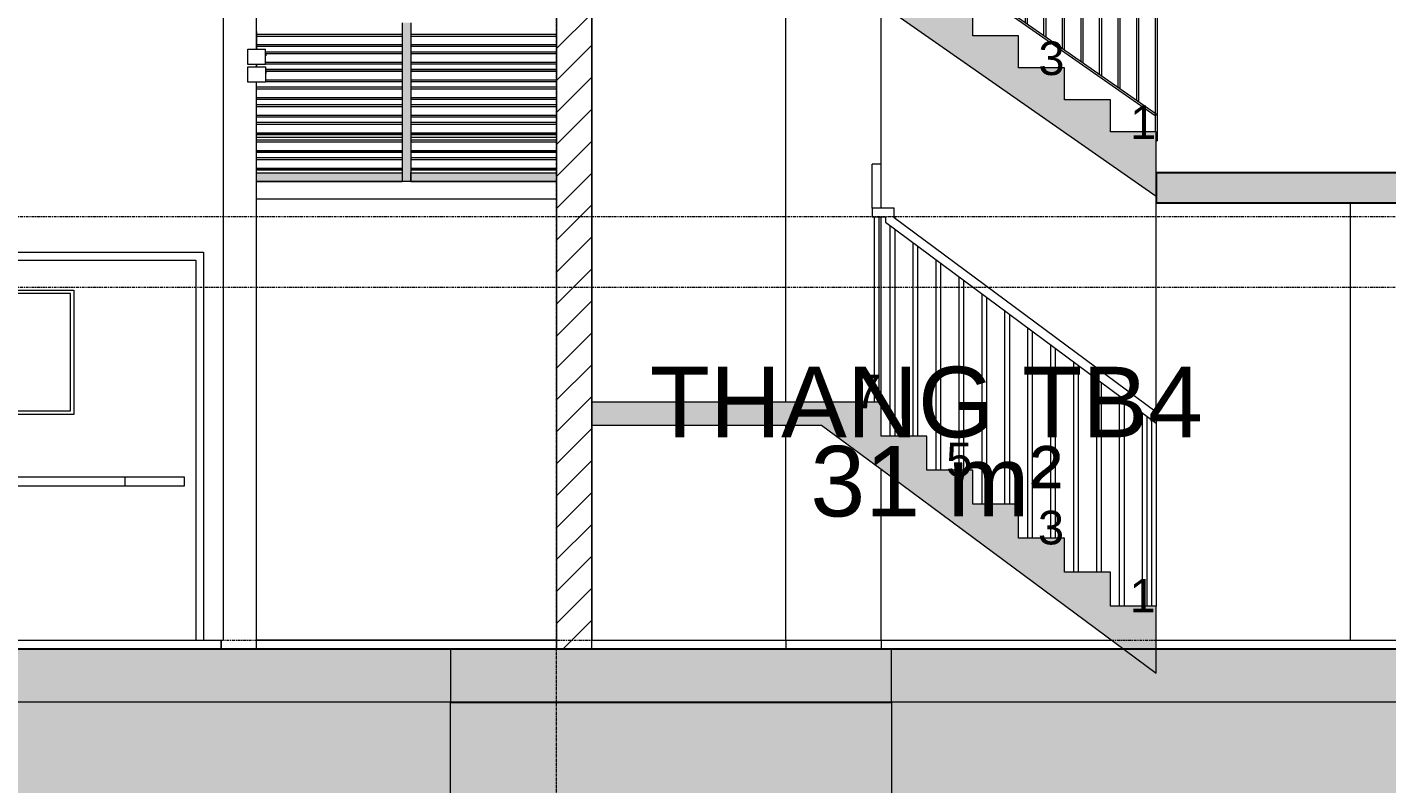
# Model space of a CAD drawing. Header units: millimetres. Extents: x 26124 to 258712, y -8723 to 35400.
# Drawn here: x 239887 to 247595, y -2814 to 1475 of the extents above; entities that cross this region are included whole.
import ezdxf

# ---------------------------------------------------------------- set-up
doc = ezdxf.new("R2010")
doc.units = ezdxf.units.MM
doc.linetypes.add('Centre', pattern=[31.75, 6.35, -4.7625, 15.875, -4.7625])
doc.linetypes.add('Grid Line', pattern=[22.225, 12.7, -3.175, 3.175, -3.175])
for name, color, linetype, lineweight in [('0-2', 50, 'Continuous', 5), ('A-AREA-IDEN', 2, 'Continuous', 9), ('A-DETL-GENF-2', 9, 'Continuous', 9), ('A-DETL-MEDM', 33, 'Continuous', 18), ('A-DETL-THIN', 151, 'Continuous', 9), ('A-DOOR', 31, 'Continuous', 9), ('A-DOOR-FRAM', 31, 'Continuous', 9), ('A-FLOR-1', 10, 'Continuous', 25), ('A-FLOR-HRAL', 11, 'Continuous', 9), ('A-FLOR-LEVL-2', 51, 'Centre', 9), ('A-FLOR-PATT-1', 7, 'Continuous', 9), ('A-GLAZ-CWMG', 51, 'Continuous', 9), ('A-WALL', 113, 'Continuous', 9), ('A-WALL-1', 113, 'Continuous', 18), ('A-WALL-PATT-4', 111, 'Continuous', 9), ('C-PRKG', 70, 'Continuous', 9), ('E-LITE-EQPM', 33, 'Continuous', 9), ('S-COLS', 52, 'Continuous', 9), ('S-COLS-1', 7, 'Continuous', 9), ('S-FNDN-1', 32, 'Continuous', 5), ('S-FNDN-2', 250, 'Continuous', 18), ('S-GRID-1', 1, 'Grid Line', 9), ('S-STRS', 31, 'Continuous', 9), ('S-STRS-1', 31, 'Continuous', 5), ('S-STRS-2', 31, 'Continuous', 18), ('S-STRS-ANNO', 31, 'Continuous', 9)]:
    doc.layers.add(name, color=color, linetype=linetype, lineweight=lineweight)
doc.styles.add('Arial', font='arial.ttf', dxfattribs={"height": 190.496})
doc.styles.add('Arial_1', font='arial.ttf', dxfattribs={"height": 400})

# ---------------------------------------------------------------- blocks, each defined once
blk = doc.blocks.new('NCV_TKTC_KET CAU_rvt-2-TKCS_MẶT CẮT 4')
at = {"layer": 'A-FLOR-PATT-1'}
for points in [[(127176.4, 480), (127252.5, 480), (127252.5, 650), (125452.6, 650), (125452.6, 480), (126776.9, 480)], [(82302.7, -2350), (127252.6, -2350), (127252.6, -2050), (33652.7, -2050), (33652.7, -2350), (79641.2, -2350)]]:
    blk.add_hatch(color=256, dxfattribs=at).paths.add_polyline_path(points)
at = {"layer": 'S-FNDN-1'}
blk.add_hatch(color=256, dxfattribs=at).paths.add_polyline_path([(123581.3, -3550), (123952.6, -3550), (123952.6, -2050), (121452.6, -2050), (121452.6, -3550), (123181.8, -3550)])
at = {"layer": 'A-FLOR-1'}
for p, q in [((127252.5, 650), (125452.6, 650)), ((125452.6, 650), (125452.6, 480)), ((125452.6, 480), (127252.5, 480)), ((127252.6, -2050), (33652.7, -2050)), ((121452.6, -2350), (123952.6, -2350))]:
    blk.add_line(p, q, dxfattribs=at)
at = {"layer": 'S-COLS-1'}
blk.add_line((123352.6, -2000), (123352.6, -2050), dxfattribs=at)
at = {"layer": 'S-FNDN-2'}
for p, q in [((123952.6, -2050), (121452.6, -2050)), ((121452.6, -2050), (121452.6, -2350)), ((123952.6, -2350), (123952.6, -2050))]:
    blk.add_line(p, q, dxfattribs=at)
blk = doc.blocks.new('EAE_STL_PENDANT_TK_15W_120cm - LIC_01-ĐÈN LED BATTEN 1_2_ P_2x20W_ ÁNH SÁNG TRẮNG 6000K_ LẮP ĐẶT NỔI_TREO TY-V195-TKCS_MẶT CẮT 4')
at = {"layer": 'E-LITE-EQPM'}
for p, q in [((120302.6, 1250), (120402.6, 1250)), ((120302.6, 1248), (120302.6, 1250)), ((120302.6, 1164), (120302.6, 1248)), ((120350.1, 1264), (120350.1, 1250)), ((120350.1, 1264), (120350.1, 1250)), ((120355.1, 1250), (120355.1, 1264)), ((120355.1, 1250), (120355.1, 1264)), ((120402.6, 1250), (120402.6, 1248)), ((120402.6, 1248), (120402.6, 1164)), ((120402.6, 1164), (120302.6, 1164)), ((120402.6, 1222), (120404.6, 1222)), ((120402.6, 1221.9), (120404.6, 1221.9)), ((120402.6, 1221.9), (120404.6, 1221.9)), ((120402.6, 1221.7), (120404.6, 1221.7)), ((120404.6, 1211.8), (120402.6, 1211.8)), ((120402.6, 1211.7), (120404.6, 1211.7)), ((120404.6, 1222), (120404.6, 1221.7)), ((120404.6, 1221.7), (120404.6, 1211.8))]:
    blk.add_line(p, q, dxfattribs=at)
blk = doc.blocks.new('EAE_STL_PENDANT_TK_15W_120cm - LIC_01-ĐÈN LED BATTEN 1_2_ P_2x20W_ ÁNH SÁNG TRẮNG 6000K_ LẮP ĐẶT NỔI_TREO TY-V196-TKCS_MẶT CẮT 4')
at = {"layer": 'E-LITE-EQPM'}
for p, q in [((120350.1, 1450), (120350.1, 1350)), ((120350.1, 1450), (120350.1, 1350)), ((120350.2, 1450), (120350.2, 1450)), ((120350.2, 1450), (120352.6, 1450)), ((120352.6, 1450), (120355.1, 1450)), ((120355.1, 1350), (120355.1, 1450)), ((120355.1, 1350), (120355.1, 1450)), ((120355.1, 1450), (120355.1, 1450)), ((120302.6, 1350), (120402.6, 1350)), ((120302.6, 1348), (120302.6, 1350)), ((120302.6, 1264), (120302.6, 1348)), ((120402.6, 1348), (120402.6, 1350)), ((120402.6, 1264), (120402.6, 1348)), ((120404.6, 1322), (120402.6, 1322)), ((120404.6, 1321.9), (120402.6, 1321.9)), ((120404.6, 1321.9), (120402.6, 1321.9)), ((120404.6, 1320.6), (120402.6, 1320.6)), ((120404.6, 1320.6), (120402.6, 1320.6)), ((120404.6, 1311.8), (120402.6, 1311.8)), ((120404.6, 1311.7), (120402.6, 1311.7)), ((120404.6, 1321.9), (120404.6, 1320.6)), ((120404.6, 1320.6), (120404.6, 1311.8)), ((120402.6, 1264), (120302.6, 1264))]:
    blk.add_line(p, q, dxfattribs=at)
blk = doc.blocks.new('Railing - 25mm-1527382-TKCS_MẶT CẮT 4')
at = {"layer": 'A-FLOR-HRAL'}
for p, q in [((123970.1, 400), (123967.2, 400)), ((123970.1, 400), (123970.1, 392.5)), ((123945.1, -842.9), (123945.1, 348.8)), ((123970.1, 330.3), (123970.1, -842.9))]:
    blk.add_line(p, q, dxfattribs=at)
blk = doc.blocks.new('Railing - 25mm-1527378-TKCS_MẶT CẮT 4')
at = {"layer": 'A-FLOR-HRAL'}
for p, q in [((124075.1, -842.9), (124075.1, 252.4)), ((124100.1, 233.8), (124100.1, -842.9))]:
    blk.add_line(p, q, dxfattribs=at)
blk = doc.blocks.new('Railing - 25mm-1527380-TKCS_MẶT CẮT 4')
at = {"layer": 'A-FLOR-HRAL'}
for p, q in [((124205.1, -1035.7), (124205.1, 155.9)), ((124230.1, 137.4), (124230.1, -1035.7))]:
    blk.add_line(p, q, dxfattribs=at)
blk = doc.blocks.new('Railing - 25mm-702173-TKCS_MẶT CẮT 4')
at = {"layer": 'A-FLOR-HRAL'}
for p, q in [((123854.664287, -650), (123854.664287, 400)), ((123879.664287, 400), (123879.664287, -650))]:
    blk.add_line(p, q, dxfattribs=at)
blk = doc.blocks.new('Railing - 25mm-1527371-TKCS_MẶT CẮT 4')
at = {"layer": 'A-FLOR-HRAL'}
for p, q in [((125427.6, -1807.1), (125427.6, -750.9)), ((125452.6, -769.4), (125452.6, -1807.1))]:
    blk.add_line(p, q, dxfattribs=at)
blk = doc.blocks.new('Railing - Railing-1529142-TKCS_MẶT CẮT 4')
for name, p in [('Railing - 25mm-702173-TKCS_MẶT CẮT 4', (0, 0)), ('Railing - 25mm-1527382-TKCS_MẶT CẮT 4', (0, 0)), ('Railing - 25mm-1527378-TKCS_MẶT CẮT 4', (0, 0)), ('Railing - 25mm-1527380-TKCS_MẶT CẮT 4', (0, 0)), ('Railing - 25mm-1527378-TKCS_MẶT CẮT 4', (260, -192.9)), ('Railing - 25mm-1527380-TKCS_MẶT CẮT 4', (260, -192.9)), ('Railing - 25mm-1527378-TKCS_MẶT CẮT 4', (520, -385.7)), ('Railing - 25mm-1527380-TKCS_MẶT CẮT 4', (520, -385.7)), ('Railing - 25mm-1527378-TKCS_MẶT CẮT 4', (780, -578.6)), ('Railing - 25mm-1527380-TKCS_MẶT CẮT 4', (780, -578.6)), ('Railing - 25mm-1527378-TKCS_MẶT CẮT 4', (1040, -771.4)), ('Railing - 25mm-1527380-TKCS_MẶT CẮT 4', (1040, -771.4)), ('Railing - 25mm-1527378-TKCS_MẶT CẮT 4', (1300, -964.3)), ('Railing - 25mm-1527371-TKCS_MẶT CẮT 4', (0, 0))]:
    blk.add_blockref(name, p)
blk = doc.blocks.new('Top Rail Type - Top Rail_Internal_-1529146-TKCS_MẶT CẮT 4')
at = {"layer": 'A-FLOR-HRAL'}
for p, q in [((123842.2, 450), (123842.2, 698.2)), ((123892.2, 698.2), (123842.2, 698.2)), ((123967.2, 450), (123842.2, 450)), ((123842.2, 450), (123842.2, 400)), ((123842.2, 400), (123917.2, 400)), ((123917.2, 400), (123917.2, 369.5)), ((123967.2, 394.7), (123967.2, 450)), ((125452.6, -707.1), (123967.2, 394.7)), ((123917.2, 369.5), (125452.6, -769.4)), ((125452.6, -707.1), (125452.6, -769.4))]:
    blk.add_line(p, q, dxfattribs=at)
blk = doc.blocks.new('Railing - 10mm-1528287-TKCS_MẶT CẮT 4')
at = {"layer": 'A-FLOR-HRAL'}
for p, q in [((37423.6, 6611.7), (37423.6, 5623.9)), ((37433.6, 5630.9), (37433.6, 6618.7))]:
    blk.add_line(p, q, dxfattribs=at)
blk = doc.blocks.new('Railing - 50 x 10mm-1528291-TKCS_MẶT CẮT 4')
at = {"layer": 'A-FLOR-HRAL'}
for p, q in [((36487.6, 5958.4), (36497.6, 5965.4)), ((36487.6, 5958.4), (36487.6, 4874.1)), ((36497.6, 4874.1), (36497.6, 5965.4)), ((36492.6, 4874.1), (36487.6, 4874.1))]:
    blk.add_line(p, q, dxfattribs=at)
blk = doc.blocks.new('Railing - 50 x 10mm-1528386-TKCS_MẶT CẮT 4')
at = {"layer": 'A-FLOR-HRAL'}
for p, q in [((36500.3, 2700.6), (36510.3, 2707.6)), ((36500.3, 2700.6), (36500.3, 1607.4)), ((36510.3, 1607.4), (36510.3, 2707.6))]:
    blk.add_line(p, q, dxfattribs=at)
blk = doc.blocks.new('Railing - 50 x 10mm-1528337-TKCS_MẶT CẮT 4')
at = {"layer": 'A-FLOR-HRAL'}
for p, q in [((35447.6, 5225.9), (35457.6, 5238.4)), ((35447.6, 5225.9), (35447.6, 3966.7)), ((35457.6, 4148.1), (35457.6, 5238.4))]:
    blk.add_line(p, q, dxfattribs=at)
blk = doc.blocks.new('Railing - 50 x 10mm-700514-TKCS_MẶT CẮT 4')
at = {"layer": 'A-FLOR-HRAL'}
for p, q in [((35282.3, 4066.7), (35282.3, 5056.7)), ((35332.3, 4097.9), (35332.3, 5056.7)), ((35282.3, 3966.7), (35282.3, 4056.7)), ((35332.3, 3966.7), (35332.3, 4081.9))]:
    blk.add_line(p, q, dxfattribs=at)
blk = doc.blocks.new('Railing - 50 x 10mm-1528285-TKCS_MẶT CẮT 4')
at = {"layer": 'A-FLOR-HRAL'}
for p, q in [((37583, 3423.3), (37583, 2579.6)), ((37583, 2567.4), (37583, 2433.3)), ((37583, 2423.3), (37583, 2333.3))]:
    blk.add_line(p, q, dxfattribs=at)
blk = doc.blocks.new('Railing - 50 x 10mm-V97-TKCS_MẶT CẮT 4')
at = {"layer": 'A-FLOR-HRAL'}
for p, q in [((37553, 3423.3), (37553, 2333.3)), ((37553, 3423.3), (37563, 3423.3)), ((37563, 2333.3), (37563, 3423.3))]:
    blk.add_line(p, q, dxfattribs=at)
blk = doc.blocks.new('Railing - 50 x 10mm-1528282-TKCS_MẶT CẮT 4')
at = {"layer": 'A-FLOR-HRAL'}
for p, q in [((37527.6, 6684.3), (37537.6, 6691.3)), ((37527.6, 6684.3), (37527.6, 5418.5)), ((37537.6, 5550), (37537.6, 6691.3)), ((37537.6, 5368.5), (37532.6, 5368.5)), ((37537.6, 5368.5), (37537.6, 5380))]:
    blk.add_line(p, q, dxfattribs=at)
blk = doc.blocks.new('Railing - 50 x 10mm-1528280-TKCS_MẶT CẮT 4')
at = {"layer": 'A-FLOR-HRAL'}
for p, q in [((35447.6, 1965.8), (35457.6, 1972.8)), ((35447.6, 1965.8), (35447.6, 831.5)), ((35457.6, 881.5), (35457.6, 1972.8)), ((35452.6, 831.5), (35447.6, 831.5))]:
    blk.add_line(p, q, dxfattribs=at)
blk = doc.blocks.new('Railing - Railing-1529169-TKCS_MẶT CẮT 4')
at = {"layer": 'A-FLOR-HRAL'}
for p, q in [((123372.6, 5687.8), (123372.6, 5700)), ((125452.6, 4248.1), (123372.6, 5700)), ((125452.6, 4236), (123372.6, 5687.8)), ((125452.6, 4232.1), (125452.6, 4248.1)), ((125597.8, 4066.7), (125452.6, 4248.1)), ((125452.6, 4248.1), (125452.6, 4236)), ((125593, 4056.7), (125452.6, 4232.1)), ((125622.8, 4056.7), (125593, 4056.7)), ((125622.8, 4066.7), (125597.8, 4066.7)), ((125622.8, 4066.7), (125622.8, 4056.7)), ((123342.2, 2593.6), (123322.2, 2579.6)), ((123322.2, 2567.4), (123342.2, 2581.4)), ((123322.2, 2567.4), (123322.2, 2579.6)), ((123362.6, 2607.8), (123352.2, 2600.6)), ((123352.2, 2588.4), (123362.6, 2595.6)), ((123372.2, 2433.3), (123322.2, 2433.3)), ((123322.2, 2433.3), (123322.2, 2423.3)), ((123322.2, 2423.3), (123372.2, 2423.3)), ((123366.8, 2425.1), (123372.6, 2433.3)), ((125446.8, 973.3), (123366.8, 2425.1)), ((123372.2, 2423.3), (123372.2, 2433.3)), ((125452.6, 981.5), (123372.6, 2433.3)), ((125452.6, 981.5), (125446.8, 973.3))]:
    blk.add_line(p, q, dxfattribs=at)
at = {"extrusion": (0, 0, -1), "zscale": -1}
for name, p in [('Railing - 50 x 10mm-1528282-TKCS_MẶT CẮT 4', (-160905.1, 0)), ('Railing - 10mm-1528287-TKCS_MẶT CẮT 4', (-160905.1, 0)), ('Railing - 10mm-1528287-TKCS_MẶT CẮT 4', (-161009.1, -72.6)), ('Railing - 10mm-1528287-TKCS_MẶT CẮT 4', (-161113.1, -145.2)), ('Railing - 10mm-1528287-TKCS_MẶT CẮT 4', (-161217.1, -217.8)), ('Railing - 10mm-1528287-TKCS_MẶT CẮT 4', (-161321.1, -290.4)), ('Railing - 10mm-1528287-TKCS_MẶT CẮT 4', (-161425.1, -363)), ('Railing - 10mm-1528287-TKCS_MẶT CẮT 4', (-161529.1, -435.6)), ('Railing - 10mm-1528287-TKCS_MẶT CẮT 4', (-161633.1, -508.1)), ('Railing - 10mm-1528287-TKCS_MẶT CẮT 4', (-161737.1, -580.7)), ('Railing - 50 x 10mm-1528291-TKCS_MẶT CẮT 4', (-160905.1, 0)), ('Railing - 10mm-1528287-TKCS_MẶT CẮT 4', (-161945.1, -725.9)), ('Railing - 10mm-1528287-TKCS_MẶT CẮT 4', (-162049.1, -798.5)), ('Railing - 10mm-1528287-TKCS_MẶT CẮT 4', (-162153.1, -871.1)), ('Railing - 10mm-1528287-TKCS_MẶT CẮT 4', (-162257.1, -943.7)), ('Railing - 10mm-1528287-TKCS_MẶT CẮT 4', (-162361.1, -1016.3)), ('Railing - 10mm-1528287-TKCS_MẶT CẮT 4', (-162465.1, -1088.9)), ('Railing - 10mm-1528287-TKCS_MẶT CẮT 4', (-162569.1, -1161.5)), ('Railing - 10mm-1528287-TKCS_MẶT CẮT 4', (-162673.1, -1234.1)), ('Railing - 10mm-1528287-TKCS_MẶT CẮT 4', (-162777.1, -1306.7)), ('Railing - 50 x 10mm-1528337-TKCS_MẶT CẮT 4', (-160905.1, 0)), ('Railing - 50 x 10mm-700514-TKCS_MẶT CẮT 4', (-160905.1, 0)), ('Railing - 50 x 10mm-1528285-TKCS_MẶT CẮT 4', (-160905.1, 0)), ('Railing - 50 x 10mm-V97-TKCS_MẶT CẮT 4', (-160905.1, 0)), ('Railing - 10mm-1528287-TKCS_MẶT CẮT 4', (-160881, -3249.8)), ('Railing - 10mm-1528287-TKCS_MẶT CẮT 4', (-160986.3, -3323.3)), ('Railing - 10mm-1528287-TKCS_MẶT CẮT 4', (-161091.5, -3396.8)), ('Railing - 10mm-1528287-TKCS_MẶT CẮT 4', (-161196.8, -3470.3)), ('Railing - 10mm-1528287-TKCS_MẶT CẮT 4', (-161302.1, -3543.7)), ('Railing - 10mm-1528287-TKCS_MẶT CẮT 4', (-161407.3, -3617.2)), ('Railing - 10mm-1528287-TKCS_MẶT CẮT 4', (-161512.6, -3690.7)), ('Railing - 10mm-1528287-TKCS_MẶT CẮT 4', (-161617.9, -3764.2)), ('Railing - 10mm-1528287-TKCS_MẶT CẮT 4', (-161723.2, -3837.7)), ('Railing - 50 x 10mm-1528386-TKCS_MẶT CẮT 4', (-160905.1, 0)), ('Railing - 10mm-1528287-TKCS_MẶT CẮT 4', (-161933.7, -3984.6)), ('Railing - 10mm-1528287-TKCS_MẶT CẮT 4', (-162039, -4058.1)), ('Railing - 10mm-1528287-TKCS_MẶT CẮT 4', (-162144.2, -4131.6)), ('Railing - 10mm-1528287-TKCS_MẶT CẮT 4', (-162249.5, -4205.1)), ('Railing - 10mm-1528287-TKCS_MẶT CẮT 4', (-162354.8, -4278.5)), ('Railing - 10mm-1528287-TKCS_MẶT CẮT 4', (-162460, -4352)), ('Railing - 10mm-1528287-TKCS_MẶT CẮT 4', (-162565.3, -4425.5)), ('Railing - 10mm-1528287-TKCS_MẶT CẮT 4', (-162670.6, -4499)), ('Railing - 10mm-1528287-TKCS_MẶT CẮT 4', (-162775.9, -4572.4)), ('Railing - 50 x 10mm-1528280-TKCS_MẶT CẮT 4', (-160905.1, 0))]:
    blk.add_blockref(name, p, dxfattribs=at)
blk = doc.blocks.new('NBS_CLDPhysicalSecuritySystems_MtlMeshPnlFncngSym_CLDModsecSecurusS3_InfillPanel - NBS_CLDPhysicalSecuritySystems_MtlMeshPnlFncngSym_CLDModsecSecurusS2_InfillPanel-2369440-TKCS_MẶT CẮT 4')
at = {"layer": 'A-FLOR-HRAL'}
h = blk.add_hatch(dxfattribs=at)
h.set_pattern_fill('FP_23', color=256, style=0, pattern_type=2)
h.set_pattern_definition([(180, (123252.564, 850), (2e-15, 13), []), (90, (123252.564, 850), (76, -5e-15), [])])
h.paths.add_polyline_path([(127313.3, 2826.1), (127312.4, 2820), (127307, 2825.7), (127312.7, 2826)])
h.paths.add_polyline_path([(127501.6, 971), (127501.6, 2850), (127329.9, 2850), (127328.9, 2828.9), (127313.4, 2821), (127315.1, 2826.8), (127321.2, 2830.8), (127325.4, 2838.7), (127324.8, 2848.1), (127325.4, 2842.5), (127323, 2834), (127316.1, 2827.8), (127308.3, 2826.1), (127300.4, 2828.4), (127294.2, 2835.3), (127292.5, 2843.1), (127293, 2836.9), (127297.4, 2830.1), (127308.9, 2820), (127298.4, 2820), (127296.9, 2812.2), (127282.3, 2796.3), (127273.3, 2798), (127262.6, 2809), (127262.6, 1609.7), (127287.6, 1610), (127287.6, 1617.5), (127297.6, 1616.9), (127297.6, 1582.5), (127287.6, 1583.1), (127287.6, 1590.3), (127262.6, 1590.3), (127262.6, 1500), (127260.6, 1500), (127260.6, 1495.1), (127262.6, 1495.1), (127262.6, 971), (127376.1, 971)])
h.paths.add_polyline_path([(123632.6, 2150), (123758.4, 2151.9), (123689.4, 2200), (123506.6, 2200), (123506.6, 2151.9), (123632.6, 2151.9)])
h.paths.add_polyline_path([(123892.6, 2150), (123892.2, 2200), (123878.5, 2200), (123878.5, 2150), (123892.2, 2150)])
h.paths.add_polyline_path([(123778.5, 2150), (123868.5, 2150), (123868.5, 2200), (123773.2, 2200), (123773.2, 2153.7)])
h.paths.add_polyline_path([(123372.6, 2151.9), (123466.6, 2151.9), (123466.6, 2200), (123372.6, 2200)])
h.paths.add_polyline_path([(123763.2, 2160.6), (123763.2, 2200), (123706.9, 2200)])
h.paths.add_polyline_path([(127263.9, 2820), (127266.8, 2820), (127263.9, 2830.5), (127262.7, 2820)])
for p, q in [((127501.6, 2850), (127329.9, 2850)), ((123466.6, 2200), (123466.6, 2151.9)), ((123506.6, 2151.9), (123506.6, 2200)), ((127501.6, 971), (127262.6, 971)), ((127262.6, 930), (127501.6, 930))]:
    blk.add_line(p, q, dxfattribs=at)
blk = doc.blocks.new('FD_01 - FD_01-1200x2200mm-V224-TKCS_MẶT CẮT 4')
at = {"layer": 'A-DOOR'}
h = blk.add_hatch(dxfattribs=at)
h.set_pattern_fill('FP_9', color=256, style=0, pattern_type=2)
h.set_pattern_definition([(63.435, (82789.9, 14236.3), (-0.002, 1625.6), [567.96, -3066.99]), (63.435, (81164.3, 14236.3), (-0.002, 1625.6), [567.96, -3066.99]), (63.435, (83568.1, 14550.35), (-0.002, 1625.6), [567.96, -3066.99]), (63.435, (81942.5, 14550.35), (-0.002, 1625.6), [567.96, -3066.99]), (63.435, (83450.3, 14439.5), (-0.002, 1625.6), [567.96, -3066.99]), (63.435, (81824.7, 14439.5), (-0.002, 1625.6), [567.96, -3066.99]), (63.435, (83330.26, 15074.4), (-0.002, 1625.6), [276.055, -3358.896]), (63.435, (81704.66, 15074.4), (-0.002, 1625.6), [276.055, -3358.896]), (63.435, (83251.74, 14976.15), (-0.002, 1625.6), [567.96, -3066.99]), (63.435, (81626.14, 14976.15), (-0.002, 1625.6), [567.96, -3066.99]), (63.435, (83265.6, 15046.7), (-0.002, 1625.6), [567.96, -3066.99]), (63.435, (81640, 15046.7), (-0.002, 1625.6), [567.96, -3066.99]), (63.435, (82609.74, 14737.2), (-0.002, 1625.6), [567.96, -3066.99]), (63.435, (80984.14, 14737.2), (-0.002, 1625.6), [567.96, -3066.99]), (63.435, (82623.6, 14820.35), (-0.002, 1625.6), [567.96, -3066.99]), (63.435, (80998, 14820.35), (-0.002, 1625.6), [567.96, -3066.99]), (63.435, (82627.3, 14880.3), (-0.002, 1625.6), [567.96, -3066.99]), (63.435, (81001.7, 14880.3), (-0.002, 1625.6), [567.96, -3066.99])])
h.paths.add_polyline_path([(118997.6, -700), (119297.6, -700), (119297.6, -35), (118997.6, -35), (118997.6, -400)])
for p, q in [((118977.6, -15), (119317.6, -15)), ((118977.6, -720), (118977.6, -15)), ((119297.6, -35), (118997.6, -35)), ((118997.6, -700), (118997.6, -35)), ((119297.6, -700), (119297.6, -35)), ((119317.6, -15), (119317.6, -720)), ((119317.6, -720), (118977.6, -720)), ((118997.6, -700), (119297.6, -700)), ((118889.1, -992), (118914.5, -992)), ((118870.1, -1074.6), (118870.1, -1011.1)), ((118870.1, -1074.6), (118870.1, -1125.4)), ((118933.6, -1074.6), (118870.1, -1074.6)), ((118933.6, -1011.1), (118933.6, -1074.6)), ((119607.9, -1074.6), (118933.6, -1074.6)), ((118933.6, -1074.6), (118933.6, -1125.4)), ((119607.9, -1125.4), (119607.9, -1074.6)), ((119945.1, -1074.6), (119607.9, -1074.6)), ((119945.1, -1125.4), (119945.1, -1074.6)), ((118870.1, -1125.4), (118933.6, -1125.4)), ((118870.1, -1188.9), (118870.1, -1125.4)), ((118933.6, -1125.4), (119607.9, -1125.4)), ((118933.6, -1125.4), (118933.6, -1188.9)), ((119607.9, -1125.4), (119945.1, -1125.4)), ((118914.5, -1207.9), (118889.1, -1207.9))]:
    blk.add_line(p, q, dxfattribs=at)
at = {"layer": 'A-DOOR', "flags": 128}
for points in [[(118870.1, -1011.1), (118870.5, -1006.9), (118872, -1002.8), (118874.2, -999.2), (118877.2, -996.2), (118880.8, -993.9), (118884.9, -992.5), (118889.1, -992)], [(118914.5, -992), (118918.8, -992.5), (118922.8, -993.9), (118926.4, -996.2), (118929.4, -999.2), (118931.7, -1002.8), (118933.1, -1006.9), (118933.6, -1011.1)], [(118889.1, -1207.9), (118884.9, -1207.5), (118880.8, -1206.1), (118877.2, -1203.8), (118874.2, -1200.8), (118872, -1197.2), (118870.5, -1193.1), (118870.1, -1188.9)], [(118933.6, -1188.9), (118933.1, -1193.1), (118931.7, -1197.2), (118929.4, -1200.8), (118926.4, -1203.8), (118922.8, -1206.1), (118918.8, -1207.5), (118914.5, -1207.9)]]:
    blk.add_lwpolyline(points, dxfattribs=at)
at = {"layer": 'A-DOOR-FRAM'}
for p, q in [((118807.6, 155), (118807.6, -2000)), ((118807.6, 155), (120007.6, 155)), ((120007.6, 155), (120007.6, -2000)), ((118807.6, -2000), (118762.6, -2000)), ((120007.6, -2000), (120052.6, -2000))]:
    blk.add_line(p, q, dxfattribs=at)
blk = doc.blocks.new('XE MAY2 - xe may 2-612722-TKCS_MẶT CẮT 4')
at = {"layer": 'C-PRKG'}
for p, q in [((122052.4, -2000), (121952.6, -2000)), ((121952.6, -2000), (122052.4, -2000))]:
    blk.add_line(p, q, dxfattribs=at)
blk = doc.blocks.new('XE MAY2 - xe may 2-V225-TKCS_MẶT CẮT 4')
at = {"layer": 'C-PRKG'}
for p, q in [((121952.564287, -2000), (121152.564287, -2000)), ((121152.564287, -2000), (121952.564287, -2000)), ((121802.564287, -2000), (121302.564287, -2000)), ((121802.564287, -2000), (121302.564287, -2000))]:
    blk.add_line(p, q, dxfattribs=at)
blk = doc.blocks.new('Rectangular Mullion - 50 x 100mm-3089703-TKCS_MẶT CẮT 4')
at = {"layer": 'A-GLAZ-CWMG'}
blk.add_hatch(color=256, dxfattribs=at).paths.add_polyline_path([(121227.5, 600), (122052.4, 600), (122052.4, 650), (121227.5, 650)])
for p, q in [((121227.5, 600), (121227.5, 650)), ((121227.5, 650), (122052.4, 650)), ((121227.5, 600), (122052.4, 600))]:
    blk.add_line(p, q, dxfattribs=at)
blk = doc.blocks.new('Rectangular Mullion - 50 x 100mm-V250-TKCS_MẶT CẮT 4')
at = {"layer": 'A-GLAZ-CWMG'}
blk.add_hatch(color=256, dxfattribs=at).paths.add_polyline_path([(120385.6, 600), (121177.5, 600), (121177.5, 650), (120352.6, 650), (120352.6, 600)])
for p, q in [((120352.6, 650), (121177.5, 650)), ((121177.5, 650), (121177.5, 600)), ((120352.6, 600), (121177.5, 600))]:
    blk.add_line(p, q, dxfattribs=at)
blk = doc.blocks.new('Rectangular Mullion - MULLION LA SACH-3089704-TKCS_MẶT CẮT 4')
at = {"layer": 'A-GLAZ-CWMG'}
for p, q in [((122052.4, 734.3), (121227.5, 734.3)), ((122052.4, 734.2), (121227.5, 734.2)), ((122052.4, 723.1), (121227.5, 723.1)), ((121227.5, 676.1), (122052.4, 676.1)), ((122052.4, 665.9), (121227.5, 665.9)), ((122052.4, 665.8), (121227.5, 665.8)), ((122052.4, 664.8), (121227.5, 664.8))]:
    blk.add_line(p, q, dxfattribs=at)
blk = doc.blocks.new('Rectangular Mullion - MULLION LA SACH-V251-TKCS_MẶT CẮT 4')
at = {"layer": 'A-GLAZ-CWMG'}
for p, q in [((121177.5, 734.3), (120352.6, 734.3)), ((121177.5, 734.2), (120352.6, 734.2)), ((121177.5, 723.1), (120352.6, 723.1)), ((120352.6, 676.1), (121177.5, 676.1)), ((121177.5, 665.9), (120352.6, 665.9)), ((121177.5, 665.8), (120352.6, 665.8)), ((121177.5, 664.8), (120352.6, 664.8))]:
    blk.add_line(p, q, dxfattribs=at)
blk = doc.blocks.new('Rectangular Mullion - MULLION LA SACH-V252-TKCS_MẶT CẮT 4')
at = {"layer": 'A-GLAZ-CWMG'}
for p, q in [((121177.5, 1234.3), (120402.6, 1234.3)), ((121177.5, 1234.2), (120402.6, 1234.2)), ((121177.5, 1223.1), (120402.6, 1223.1)), ((120402.6, 1176.1), (121177.5, 1176.1)), ((121177.5, 1165.9), (120402.6, 1165.9)), ((121177.5, 1165.8), (120402.6, 1165.8)), ((121177.5, 1164.8), (120402.6, 1164.8))]:
    blk.add_line(p, q, dxfattribs=at)
blk = doc.blocks.new('Rectangular Mullion - MULLION LA SACH-V253-TKCS_MẶT CẮT 4')
at = {"layer": 'A-GLAZ-CWMG'}
for p, q in [((121177.5, 1434.3), (120354.4, 1434.3)), ((121177.5, 1434.2), (120354.4, 1434.2)), ((121177.5, 1423.1), (120354.4, 1423.1)), ((120354.4, 1376.1), (121177.5, 1376.1)), ((121177.5, 1365.9), (120354.4, 1365.9)), ((121177.5, 1365.8), (120354.4, 1365.8)), ((121177.5, 1364.8), (120354.4, 1364.8))]:
    blk.add_line(p, q, dxfattribs=at)
blk = doc.blocks.new('Rectangular Mullion - 50 x 100mm-3089657-TKCS_MẶT CẮT 4')
at = {"layer": 'A-GLAZ-CWMG'}
blk.add_hatch(color=256, dxfattribs=at).paths.add_polyline_path([(121177.5, 600), (121227.5, 600), (121227.5, 700), (121177.5, 700)])
for p, q in [((121177.5, 700), (121177.5, 600)), ((121227.5, 700), (121227.5, 600)), ((121227.5, 600), (121177.5, 600))]:
    blk.add_line(p, q, dxfattribs=at)
blk = doc.blocks.new('Rectangular Mullion - 50 x 100mm-3089658-TKCS_MẶT CẮT 4')
at = {"layer": 'A-GLAZ-CWMG'}
blk.add_hatch(color=256, dxfattribs=at).paths.add_polyline_path([(121177.5, 700), (121227.5, 700), (121227.5, 800), (121177.5, 800)])
for p, q in [((121177.5, 800), (121177.5, 700)), ((121227.5, 800), (121227.5, 700))]:
    blk.add_line(p, q, dxfattribs=at)

msp = doc.modelspace()

# ---------------------------------------------------------------- hatches: boundary and pattern name
at = {"layer": 'A-DETL-GENF-2'}
h = msp.add_hatch(dxfattribs=at)
h.set_pattern_fill('FP_49', color=256, style=0, pattern_type=2)
h.set_pattern_definition([(0, (201715.2, 14125), (774.192, 774.192), [774.192, -774.192]), (0, (201715.2, 14415.3), (774.192, 774.192), [774.192, -774.192]), (0, (201715.2, 14705.64), (774.192, 774.192), [774.192, -774.192]), (90, (201812, 14802.4), (-774.192, 774.192), [774.192, -774.192]), (90, (202102.3, 14802.4), (-774.192, 774.192), [774.192, -774.192]), (90, (202392.6, 14802.4), (-774.192, 774.192), [774.192, -774.192])])
h.paths.add_polyline_path([(149345.9, -5065.9), (251606.4, -5065.9), (251606.4, -25.5), (250587.5, 50), (248087.5, 50), (248087.5, -2750), (247687.5, -2750), (247687.5, -2350), (244787.5, -2350), (244787.5, -3550), (244837.5, -3550), (244837.5, -3600), (242237.5, -3600), (242237.5, -3550), (242287.5, -3550), (242287.5, -2350), (238912.6, -2350), (238912.6, -3550), (238962.6, -3550), (238962.6, -3600), (235262.6, -3600), (235262.6, -3550), (235312.6, -3550), (235312.6, -2350), (230787.6, -2350), (230787.6, -3550), (230837.6, -3550), (230837.6, -3600), (227137.6, -3600), (227137.6, -3550), (227187.5, -3550), (227187.5, -2350), (222587.6, -2350), (222587.6, -3550), (222637.6, -3550), (222637.6, -3600), (218937.6, -3600), (218937.6, -3550), (218987.5, -3550), (218987.5, -2350), (214387.6, -2350), (214387.6, -3550), (214437.6, -3550), (214437.6, -3600), (210737.6, -3600), (210737.6, -3550), (210787.6, -3550), (210787.6, -2350), (205637.6, -2350), (205637.6, -3550), (205687.6, -3550), (205687.6, -3600), (203087.6, -3600), (203087.6, -3550), (203137.6, -3550), (203137.6, -2350), (198387.6, -2350), (198387.6, -2750), (197987.5, -2750), (197987.5, -2350), (191787.6, -2350), (191787.6, -3550), (191837.6, -3550), (191837.6, -3600), (188137.6, -3600), (188137.6, -3550), (188187.6, -3550), (188187.6, -2350), (183587.6, -2350), (183587.6, -3550), (183637.6, -3550), (183637.6, -3600), (179937.6, -3600), (179937.6, -3550), (179987.6, -3550), (179987.6, -2350), (175387.5, -2350), (175387.5, -3550), (175512.6, -3550), (175512.6, -3600), (171812.6, -3600), (171812.6, -3550), (171787.6, -3550), (171787.6, -2350), (167262.6, -2350), (167262.6, -3550), (167312.6, -3550), (167312.6, -3600), (163612.6, -3600), (163612.6, -3550), (163662.6, -3550), (163662.6, -2350), (160287.6, -2350), (160287.6, -3550), (160337.5, -3550), (160337.5, -3600), (157737.5, -3600), (157737.5, -3550), (157787.5, -3550), (157787.5, -2350), (154887.5, -2350), (154887.5, -2750), (154487.5, -2750), (154487.5, -43.4), (151924.1, -43.4), (149345.9, -188.8), (149345.9, -4315.4)])
at = {"layer": 'A-WALL-PATT-4'}
h = msp.add_hatch(dxfattribs=at)
h.set_pattern_fill('FP_1', color=256, style=0, pattern_type=2)
h.set_pattern_definition([(45, (201715.2, 14125), (-90.50967, 90.50967), [])])
h.paths.add_polyline_path([(242887.3, -2050), (243087.3, -2050), (243087.3, 2000), (242887.3, 2000), (242887.3, -180.6)])
at = {"layer": 'S-STRS'}
msp.add_hatch(color=256, dxfattribs=at).paths.add_polyline_path([(244727.5, -1029.6), (244727.5, -650), (243087.3, -650), (243087.3, -780), (244390.9, -780)])
at = {"layer": 'S-STRS-1'}
for points in [[(246287.5, 517.1), (246287.5, 881.5), (246027.5, 881.5), (246027.5, 1063), (245767.5, 1063), (245767.5, 1244.4), (245507.5, 1244.4), (245507.5, 1425.9), (245247.5, 1425.9), (245247.5, 1607.4), (244987.5, 1607.4), (244987.5, 1788.9), (244727.5, 1788.9), (244727.5, 1970.4), (244467.5, 1970.4), (244467.5, 2151.9), (244207.5, 2151.9), (244207.5, 1968.9), (246014, 708)], [(246287.5, -2186.8), (246287.5, -1807.1), (246027.5, -1807.1), (246027.5, -1614.3), (245767.5, -1614.3), (245767.5, -1421.4), (245507.5, -1421.4), (245507.5, -1228.6), (245247.5, -1228.6), (245247.5, -1035.7), (244987.5, -1035.7), (244987.5, -842.9), (244727.5, -842.9), (244727.5, -1029.6), (245215.1, -1391.3)]]:
    msp.add_hatch(color=256, dxfattribs=at).paths.add_polyline_path(points)

# ---------------------------------------------------------------- linework, layer by layer
at = {"layer": 'A-DETL-MEDM'}
for p, q in [((247687.5, -2350), (244787.5, -2350)), ((244787.5, -2350), (244787.5, -3550))]:
    msp.add_line(p, q, dxfattribs=at)
at = {"layer": 'A-DETL-THIN'}
for p, q in [((242287.5, -2350), (238912.6, -2350)), ((242287.5, -3550), (242287.5, -2350))]:
    msp.add_line(p, q, dxfattribs=at)
at = {"layer": 'A-FLOR-LEVL-2'}
for p, q in [((254987.5, 400), (147057.6, 400)), ((252955.5, 0), (147057.6, 0)), ((147057.6, -2000), (252955.5, -2000))]:
    msp.add_line(p, q, dxfattribs=at)
at = {"layer": 'A-WALL'}
for p, q in [((243087.5, 2000), (243087.5, -650)), ((244187.5, -650), (244187.5, 1982.9)), ((240997.5, 1550), (240997.5, -2000)), ((244727.1, 1606.2), (244727.1, 450)), ((242012.4, 850), (241187.5, 850)), ((242887.3, 850), (242062.4, 850)), ((242887.3, 600), (241187.5, 600)), ((242887.3, 500), (241187.5, 500)), ((246287.5, -707.1), (246287.5, 480)), ((247387.4, 480), (247387.4, -2000)), ((244727.1, 400), (244727.1, -650.2)), ((239597.5, 200), (240887.5, 200)), ((240887.5, 200), (240887.5, -2000)), ((243087.5, -780), (243087.5, -2000)), ((244187.5, -2000), (244187.5, -780)), ((244727.1, -1029.3), (244727.1, -2000)), ((209172.5, -2000), (240997.5, -2000)), ((240987.5, -2050), (240987.5, -2000)), ((241187.5, -2000), (242887.3, -2000)), ((243087.5, -2000), (246035.7, -2000)), ((244727.5, -2000), (244727.5, -2050)), ((246287.5, -2000), (247777.5, -2000))]:
    msp.add_line(p, q, dxfattribs=at)
at = {"layer": 'A-WALL-1'}
for p, q in [((242887.3, 2000), (242887.3, -2050)), ((243087.3, -2050), (243087.3, 2000)), ((242887.3, -2050), (243087.3, -2050))]:
    msp.add_line(p, q, dxfattribs=at)
at = {"layer": 'S-COLS'}
for p, q in [((241187.5, 1450), (241187.5, 1550)), ((241187.5, -2050), (241187.5, 1164)), ((240987.5, -2000), (240987.5, -2050))]:
    msp.add_line(p, q, dxfattribs=at)
at = {"layer": 'S-GRID-1'}
msp.add_line((242887.5, -3283.1), (242887.5, 30285.9), dxfattribs=at)
at = {"layer": 'S-STRS-2'}
for p, q in [((244207.5, 1968.9), (246287.5, 517.1)), ((245247.5, 1425.9), (245247.5, 1607.4)), ((245507.5, 1425.9), (245247.5, 1425.9)), ((245507.5, 1244.4), (245507.5, 1425.9)), ((245767.5, 1244.4), (245507.5, 1244.4)), ((245767.5, 1063), (245767.5, 1244.4)), ((246027.5, 1063), (245767.5, 1063)), ((246027.5, 881.5), (246027.5, 1063)), ((246287.5, 881.5), (246027.5, 881.5)), ((246287.5, 517.1), (246287.5, 881.5)), ((244727.5, -650), (243087.3, -650)), ((243087.3, -650), (243087.3, -780)), ((244727.5, -842.9), (244727.5, -650)), ((243087.3, -780), (244390.9, -780)), ((244390.9, -780), (244727.5, -1029.6)), ((244987.5, -842.9), (244727.5, -842.9)), ((244987.5, -1035.7), (244987.5, -842.9)), ((244727.5, -1029.6), (246287.5, -2186.8)), ((245247.5, -1035.7), (244987.5, -1035.7)), ((245247.5, -1228.6), (245247.5, -1035.7)), ((245507.5, -1228.6), (245247.5, -1228.6)), ((245507.5, -1421.4), (245507.5, -1228.6)), ((245767.5, -1421.4), (245507.5, -1421.4)), ((245767.5, -1614.3), (245767.5, -1421.4)), ((246027.5, -1614.3), (245767.5, -1614.3)), ((246027.5, -1807.1), (246027.5, -1614.3)), ((246287.5, -1807.1), (246027.5, -1807.1)), ((246287.5, -2186.8), (246287.5, -1807.1))]:
    msp.add_line(p, q, dxfattribs=at)

# ---------------------------------------------------------------- block references
at = {"layer": '0-2'}
msp.add_blockref('NCV_TKTC_KET CAU_rvt-2-TKCS_MẶT CẮT 4', (120834.9, 0), dxfattribs=at)
at = {"layer": 'A-DOOR'}
msp.add_blockref('FD_01 - FD_01-1200x2200mm-V224-TKCS_MẶT CẮT 4', (120834.9, 0), dxfattribs=at)
at = {"layer": 'A-FLOR-HRAL'}
for name in ['Railing - Railing-1529169-TKCS_MẶT CẮT 4', 'NBS_CLDPhysicalSecuritySystems_MtlMeshPnlFncngSym_CLDModsecSecurusS3_InfillPanel - NBS_CLDPhysicalSecuritySystems_MtlMeshPnlFncngSym_CLDModsecSecurusS2_InfillPanel-2369440-TKCS_MẶT CẮT 4', 'Top Rail Type - Top Rail_Internal_-1529146-TKCS_MẶT CẮT 4', 'Railing - Railing-1529142-TKCS_MẶT CẮT 4']:
    msp.add_blockref(name, (120834.9, 0), dxfattribs=at)
at = {"layer": 'A-GLAZ-CWMG'}
for name, p in [('Rectangular Mullion - 50 x 100mm-3089658-TKCS_MẶT CẮT 4', (120834.9, 700)), ('Rectangular Mullion - MULLION LA SACH-V253-TKCS_MẶT CẮT 4', (120834.9, 0)), ('Rectangular Mullion - 50 x 100mm-3089658-TKCS_MẶT CẮT 4', (120834.9, 600)), ('Rectangular Mullion - MULLION LA SACH-3089704-TKCS_MẶT CẮT 4', (120834.9, 700)), ('Rectangular Mullion - MULLION LA SACH-V252-TKCS_MẶT CẮT 4', (120834.9, 100)), ('Rectangular Mullion - MULLION LA SACH-3089704-TKCS_MẶT CẮT 4', (120834.9, 600)), ('Rectangular Mullion - MULLION LA SACH-V252-TKCS_MẶT CẮT 4', (120834.9, 0)), ('Rectangular Mullion - 50 x 100mm-3089658-TKCS_MẶT CẮT 4', (120834.9, 500)), ('Rectangular Mullion - MULLION LA SACH-3089704-TKCS_MẶT CẮT 4', (120834.9, 500)), ('Rectangular Mullion - 50 x 100mm-3089658-TKCS_MẶT CẮT 4', (120834.9, 400)), ('Rectangular Mullion - MULLION LA SACH-V251-TKCS_MẶT CẮT 4', (120834.9, 400)), ('Rectangular Mullion - 50 x 100mm-3089658-TKCS_MẶT CẮT 4', (120834.9, 300)), ('Rectangular Mullion - MULLION LA SACH-3089704-TKCS_MẶT CẮT 4', (120834.9, 400)), ('Rectangular Mullion - MULLION LA SACH-V251-TKCS_MẶT CẮT 4', (120834.9, 300)), ('Rectangular Mullion - MULLION LA SACH-3089704-TKCS_MẶT CẮT 4', (120834.9, 300)), ('Rectangular Mullion - MULLION LA SACH-V251-TKCS_MẶT CẮT 4', (120834.9, 200)), ('Rectangular Mullion - 50 x 100mm-3089658-TKCS_MẶT CẮT 4', (120834.9, 200)), ('Rectangular Mullion - MULLION LA SACH-3089704-TKCS_MẶT CẮT 4', (120834.9, 200)), ('Rectangular Mullion - 50 x 100mm-3089658-TKCS_MẶT CẮT 4', (120834.9, 100)), ('Rectangular Mullion - MULLION LA SACH-V251-TKCS_MẶT CẮT 4', (120834.9, 100)), ('Rectangular Mullion - 50 x 100mm-3089658-TKCS_MẶT CẮT 4', (120834.9, 0)), ('Rectangular Mullion - MULLION LA SACH-3089704-TKCS_MẶT CẮT 4', (120834.9, 100)), ('Rectangular Mullion - MULLION LA SACH-V251-TKCS_MẶT CẮT 4', (120834.9, 0)), ('Rectangular Mullion - 50 x 100mm-3089657-TKCS_MẶT CẮT 4', (120834.9, 0)), ('Rectangular Mullion - MULLION LA SACH-3089704-TKCS_MẶT CẮT 4', (120834.9, 0)), ('Rectangular Mullion - 50 x 100mm-V250-TKCS_MẶT CẮT 4', (120834.9, 0)), ('Rectangular Mullion - 50 x 100mm-3089703-TKCS_MẶT CẮT 4', (120834.9, 0))]:
    msp.add_blockref(name, p, dxfattribs=at)
at = {"layer": 'C-PRKG'}
for name, p in [('XE MAY2 - xe may 2-V225-TKCS_MẶT CẮT 4', (120034.9, 0)), ('XE MAY2 - xe may 2-V225-TKCS_MẶT CẮT 4', (120834.9, 0)), ('XE MAY2 - xe may 2-612722-TKCS_MẶT CẮT 4', (120834.9, 0))]:
    msp.add_blockref(name, p, dxfattribs=at)
at = {"layer": 'E-LITE-EQPM'}
for name in ['EAE_STL_PENDANT_TK_15W_120cm - LIC_01-ĐÈN LED BATTEN 1_2_ P_2x20W_ ÁNH SÁNG TRẮNG 6000K_ LẮP ĐẶT NỔI_TREO TY-V196-TKCS_MẶT CẮT 4', 'EAE_STL_PENDANT_TK_15W_120cm - LIC_01-ĐÈN LED BATTEN 1_2_ P_2x20W_ ÁNH SÁNG TRẮNG 6000K_ LẮP ĐẶT NỔI_TREO TY-V195-TKCS_MẶT CẮT 4']:
    msp.add_blockref(name, (120834.9, 0), dxfattribs=at)

# ---------------------------------------------------------------- texts
at = {"layer": 'A-AREA-IDEN', "char_height": 400, "line_spacing_factor": 0.936439, "style": 'Arial_1'}
for s, insert, width, attachment_point in [('\\pt8,16,24,32,40,48,56,64,72,80,88,96,104,112,120,128,136,144,152,160,168,176,184,192,200,208,216,224,232,240,248,256;THANG TB4', (244983.9, -855.2), 3153.6, 8), ('\\pt8,16,24,32,40,48,56,64,72,80,88,96,104,112,120,128,136,144,152,160,168,176,184,192,200,208,216,224,232,240,248,256;31 m²', (245041.1, -1101.1), 1449.6, 5)]:
    msp.add_mtext(s, dxfattribs=dict(at, insert=insert, width=width, attachment_point=attachment_point))
at = {"layer": 'S-STRS-ANNO', "char_height": 190.5, "width": 175.817, "attachment_point": 1, "line_spacing_factor": 0.941778, "style": 'Arial'}
for s, insert in [('3', (245619.8, 1394.2)), ('1', (246139.8, 1031.2)), ('7', (244576.8, -494.7)), ('5', (245096.8, -880.5)), ('3', (245616.8, -1266.2)), ('1', (246136.8, -1651.9))]:
    msp.add_mtext(s, dxfattribs=dict(at, insert=insert))

doc.saveas('drawing.dxf')
